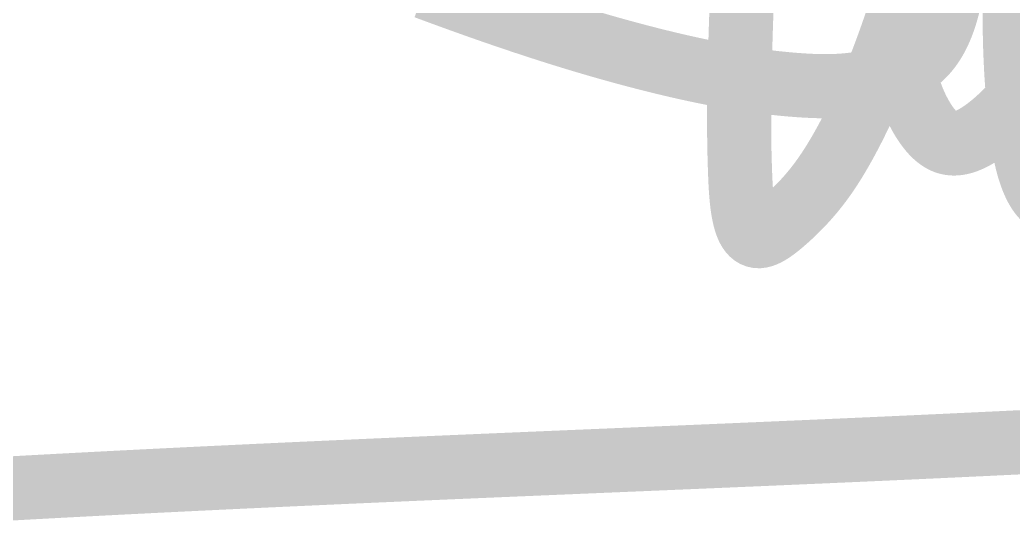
# Model space of a CAD drawing. Header units: millimetres. Extents: x 19378 to 228036, y -611253 to -527887.
# Drawn here: x 145554 to 146375, y -581751 to -581337 of the extents above; entities that cross this region are included whole.
import ezdxf
from ezdxf.enums import TextEntityAlignment as Align

# ---------------------------------------------------------------- set-up
doc = ezdxf.new("R2010")
doc.units = ezdxf.units.MM
doc.header["$MEASUREMENT"] = 0
for name, color, linetype, lineweight in [('ISO', 153, 'Continuous', 13), ('LC ISO', 153, 'Continuous', 13), ('LC Net thay', 7, 'Continuous', 25), ('LC Text1', 3, 'Continuous', 20)]:
    doc.layers.add(name, color=color, linetype=linetype, lineweight=lineweight)
doc.styles.add('Khungten', font='VHAVAN_1.TTF', dxfattribs={"width": 0.9, "height": 5000})
doc.styles.add('Title', font='VHBLACK_1.TTF', dxfattribs={"width": 0.8})

# ---------------------------------------------------------------- blocks, each defined once
blk = doc.blocks.new('Mr. Giang')
at = {"layer": 'LC ISO', "const_width": 50}
for points in [[(2754.015951317431, 260.2220483116772), (2755.733489889369, 259.5832915373539), (2757.451416144228, 258.9456539053343), (2759.169732776963, 258.3091463389115), (2760.888442482536, 257.673779761407), (2762.607547955889, 257.0395650960868), (2764.32705189199, 256.4065132662715), (2766.046956985787, 255.7746351952549), (2767.767265932239, 255.1439418063299), (2769.487981426302, 254.514444022804), (2771.209106162927, 253.8861527679711), (2772.930642837073, 253.2590789651239), (2774.652594143698, 252.6332335375698), (2776.37496277775, 252.0086274086027), (2778.097751434193, 251.3852715015296), (2779.820962807979, 250.7631767396439), (2781.544599594063, 250.1423540462386), (2783.268664487403, 249.5228143446212), (2784.993160182951, 248.9045685580857), (2786.718089375662, 248.2876276099248), (2788.443454760498, 247.6720024234455), (2790.169259032408, 247.0577039219567), (2791.145122311147, 246.7110068986969), (2793.622196821004, 245.8331342267454), (2795.349340935488, 245.222895157441), (2797.07694363993, 244.6140440760449), (2798.805011294302, 244.0065991387794), (2800.53355025857, 243.4005785018667), (2802.262566892709, 242.7960003215728), (2803.992067556687, 242.1928827541051), (2805.722058610476, 241.5912439557005), (2807.452546414045, 240.9911020826099), (2809.183537327362, 240.3924752910421), (2810.915037710401, 239.7953817372472), (2812.647053923124, 239.1998395774339), (2814.379592325511, 238.6058669678675), (2816.112659277528, 238.0134820647703), (2817.846261139146, 237.4227030243644), (2819.580404270337, 236.833548002901), (2821.315095031062, 236.246035156589), (2823.0503397813, 235.6601826416784), (2824.786144881022, 235.076008614406), (2826.522516690194, 234.4935312309946), (2828.25946156878, 233.9127686476671), (2829.996985876764, 233.3337390206874), (2831.735095974107, 232.7564605062651), (2833.473798220781, 232.1809512606361), (2835.213098976758, 231.6072294400516), (2836.953004602006, 231.0353132007193), (2838.693521456496, 230.4652206988766), (2840.434655900197, 229.8969700907743), (2842.176414293079, 229.3305795326203), (2843.918802995112, 228.7660671806806), (2845.661828366266, 228.2034511911482), (2847.405496766514, 227.6427497202888), (2849.149814555827, 227.0839809243243), (2850.89478809417, 226.5271629594926), (2852.640423741514, 225.972313982015), (2854.386727857832, 225.4194521481433), (2856.133706803093, 224.8685956140846), (2857.881366937267, 224.3197625360908), (2859.629714620322, 223.7729710703839), (2861.37875621223, 223.2282393732156), (2863.128498072962, 222.6855856007929), (2864.878946562488, 222.1450279093821), (2866.630108040775, 221.6065844551767), (2868.381988867795, 221.070273394442), (2870.134595403523, 220.5361128834001), (2871.887934007919, 220.004121078274), (2873.642011040964, 219.474316135314), (2875.396832862619, 218.9467162107434), (2877.15240583286, 218.421339460798), (2878.908736311656, 217.8982040417152), (2880.665830658972, 217.3773281097177), (2882.423695234785, 216.8587298210412), (2884.182336399062, 216.3424273319228), (2885.941760511775, 215.8284387985995), (2887.70197393289, 215.316782377294), (2889.462983022382, 214.8074762242564), (2891.224794140217, 214.3005384956955), (2892.987413646368, 213.7959873478622), (2894.750847900802, 213.293840936979), (2896.515103263492, 212.7941174192819), (2898.28018609441, 212.296834951023), (2900.046102753519, 211.8020116884099), (2901.812859600797, 211.309665787679), (2903.580462996208, 210.8198154050678), (2905.348919299727, 210.3324786968265), (2907.118234871319, 209.847673819164), (2908.888416070961, 209.3654189283159), (2910.659469258614, 208.8857321805349), (2912.431400794257, 208.4086317320274), (2914.204217037854, 207.9341357390454), (2915.977924349376, 207.4622623578115), (2917.752529088799, 206.9930297445757), (2919.528037616085, 206.5264560555468), (2921.304456291205, 206.0625594469764), (2923.081791474138, 205.6013580750854), (2924.860049524845, 205.1428700961264), (2926.639236803299, 204.6871136663064), (2928.419359669471, 204.2341069418769), (2930.20042448333, 203.7838680790602), (2931.306760779757, 203.5057164750386), (2933.765398115911, 202.8917898453047), (2935.549296845576, 202.4500597512729), (2937.334123353994, 202.0112968497681), (2939.11986735249, 201.5755725548936), (2940.906518552394, 201.1429582807941), (2942.694066665035, 200.713525441572), (2944.482501401747, 200.2873454513869), (2946.271812473847, 199.8644897243274), (2948.061989592668, 199.4450296745389), (2949.853022469548, 199.0290367161516), (2951.644900815802, 198.6165822632686), (2953.437614342768, 198.2077377300498), (2955.231152761768, 197.8025745305975), (2957.025505784136, 197.4011640790423), (2958.820663121198, 197.0035777895156), (2960.616614484289, 196.6098870761481), (2962.413349584726, 196.2201633530426), (2964.210858133843, 195.8344780343451), (2966.009129842973, 195.4529025341856), (2967.808154423445, 195.0755082666808), (2969.607921586578, 194.7023666459481), (2971.408421043709, 194.3335490861327), (2973.209642506163, 193.9691270013516), (2975.011575685268, 193.6091718057209), (2976.814210292358, 193.2537549133862), (2978.617536038757, 192.9029477384502), (2980.421542635794, 192.5568216950727), (2982.226219794802, 192.2154481973406), (2984.031557227102, 191.8788986594009), (2985.83754464403, 191.5472444953838), (2987.644171756911, 191.2205571194206), (2989.451428277073, 190.8989079456138), (2991.259303915844, 190.5823683880944), (2993.067788384558, 190.2710098610074), (2994.876871394543, 189.9649037784697), (2996.686542657123, 189.664121554598), (2998.496791883626, 189.3687346035241), (3000.307608785384, 189.0788143393783), (3002.118983073726, 188.7944321762921), (3003.930904459977, 188.5156595283674), (3005.743362655475, 188.2425678097639), (3007.556347371537, 187.9752284345849), (3009.369848319498, 187.713712816946), (3011.183855210686, 187.4580923710075), (3012.998357756427, 187.2084385108724), (3014.813345668056, 186.9648226506703), (3016.628808656893, 186.7273162045191), (3018.444736434271, 186.4959905865641), (3020.26111871152, 186.2709172109218), (3022.07794519997, 186.0521674917084), (3023.895205610944, 185.83981284307), (3025.712889655774, 185.6339246791237), (3027.53098704579, 185.434574413985), (3029.349487492319, 185.2418334618003), (3031.168380706687, 185.0557732366721), (3032.98765640023, 184.8764651527444), (3034.807304284266, 184.7039806241358), (3036.627314070133, 184.5383910649762), (3038.44767546916, 184.3797678893968), (3040.268378192668, 184.2281825115002), (3042.089411951991, 184.0837063454464), (3044.588596914215, 183.8971688425247), (3045.732433301621, 183.8163929356329), (3047.554429290421, 183.6940939254102), (3049.376789270782, 183.5802010970943), (3051.199548479585, 183.4754071081043), (3053.022742153717, 183.3804046159023), (3054.846405530058, 183.2958862778769), (3056.67057384549, 183.2225447514916), (3058.495282336899, 183.1610726941789), (3060.320566241163, 183.1121627633428), (3062.14646079517, 183.0765076164453), (3063.973001235798, 183.0547999109058), (3065.800222799931, 183.0477323041568), (3067.628160724448, 183.0559974536324), (3069.456850246239, 183.0802880167497), (3071.286326602181, 183.1212966509721), (3073.116625029161, 183.1797160137029), (3074.947780764054, 183.256238762376), (3076.779829043751, 183.3515575544385), (3078.612805105127, 183.4663650473096), (3080.446744185074, 183.6013538984361), (3082.281681520461, 183.7572167652232), (3084.117652348184, 183.934646305132), (3085.954691905118, 184.134335175582), (3087.792835428149, 184.3569760340058), (3089.632118154157, 184.6032615378224), (3091.472575320027, 184.8738843444933), (3093.314242162641, 185.1695371114234), (3095.157153918878, 185.4909124960454), (3097.031018958248, 185.8445167700416), (3098.846585024654, 186.2135712399626), (3100.691513255052, 186.6160508314642), (3102.53447700075, 187.0466424143559), (3104.373822744522, 187.5058464725691), (3106.207896969133, 187.9941634900216), (3108.035046157349, 188.5120939506604), (3109.853616791946, 189.0601383384017), (3111.661955355687, 189.6387971371934), (3113.458408331339, 190.2485708309374), (3115.241322201673, 190.889959903581), (3117.009043449459, 191.5634648390406), (3118.759918557462, 192.269586121249), (3120.492294008452, 193.0088242341527), (3122.204516285195, 193.7816796616543), (3123.894931870462, 194.5886528876859), (3125.561887247023, 195.4302443961937), (3127.203728897643, 196.3069546710956), (3128.818803305096, 197.2192841963227), (3130.40545695214, 198.1677334558083), (3131.962036321554, 199.152802933469), (3133.486887896099, 200.1749931132368), (3134.978358158544, 201.2348044790444), (3136.434793591666, 202.3327375148373), (3137.854540678222, 203.469292704504), (3139.235945900989, 204.6449705320058), (3140.577355742731, 205.8602714812752), (3141.877116686219, 207.1156960362138), (3143.633900944444, 208.9528754643453), (3144.345171737897, 209.7488406103533), (3145.511800069261, 211.126211097155), (3146.634497895559, 212.542142181546), (3147.714333812212, 213.9948944712563), (3148.752376414664, 215.4827285740438), (3149.749694298338, 217.0039050976534), (3150.707356058672, 218.5566846498281), (3151.626430291097, 220.1393278383118), (3152.507985591041, 221.7500952708494), (3153.353090553936, 223.3872475551847), (3154.162813775221, 225.0490452990605), (3154.938223850321, 226.733749110237), (3155.680389374665, 228.4396195964431), (3156.390378943694, 230.1649173654219), (3157.069261152834, 231.9079030249331), (3157.718104597517, 233.6668371827201), (3158.337977873176, 235.4399804465124), (3158.929949575247, 237.2255934240681), (3159.495088299152, 239.0219367231321), (3160.034462640328, 240.8272709514337), (3160.549141194208, 242.6398567167457), (3161.040192556226, 244.4579546267971), (3161.705218974949, 247.0710801134414), (3161.955664827193, 248.1037803495312), (3162.381776972686, 249.9290079311234), (3162.787331556108, 251.7554336644243), (3163.17262790121, 253.5830061628532), (3163.537965331753, 255.4116740398137), (3163.883643171512, 257.2413859087661), (3164.209960744232, 259.0720903830869), (3164.517217373679, 260.9037360762379)], [(3001.125640162906, 260.5829773143269), (3001.036129433272, 258.6927599832832), (3000.948505387712, 256.8042109397903), (3000.862748886611, 254.9174682254316), (3000.778840790359, 253.0326698817899), (3000.69676195935, 251.1499539504767), (3000.616493253974, 249.2694584730738), (3000.538015534619, 247.39132149115), (3000.46130966167, 245.515681046303), (3000.386356495529, 243.6426751801284), (3000.313136896572, 241.7724419341959), (3000.241631725205, 239.9051193501153), (3000.171821841805, 238.040845469471), (3000.103688106768, 236.1797583338297), (3000.037211380481, 234.3219959848038), (2999.972372523338, 232.4676964639756), (2999.909152395727, 230.6169978129129), (2999.847531858039, 228.7700380732423), (2999.787491770659, 226.926955286503), (2999.729012993985, 225.0878874943354), (2999.672076388401, 223.2529727382782), (2999.616662814302, 221.4223490599579), (2999.562753132075, 219.5961545009423), (2999.510328202107, 217.7745271028148), (2999.459368884796, 215.9576049071858), (2999.409856040528, 214.1455259556238), (2999.361770529688, 212.3384282897122), (2999.315093212678, 210.5364499510613), (2999.269804949878, 208.7397289812549), (2999.225886601681, 206.9484034218603), (2999.183319028474, 205.162611314475), (2999.142083090654, 203.3824907006958), (2999.102159648609, 201.6081796221051), (2999.063529562722, 199.8398161202868), (2999.026173693393, 198.0775382368362), (2998.990072901006, 196.3214840133371), (2998.955208045954, 194.5717914913711), (2998.921559988624, 192.8285987125365), (2998.88910958941, 191.0920437184149), (2998.857837708699, 189.3622645506039), (2998.827725206885, 187.6393992506858), (2998.798752944348, 185.9235858602296), (2998.77090178149, 184.2149624208605), (2998.744152578697, 182.5136669741316), (2998.718486196359, 180.8198375616553), (2998.693883494863, 179.1336122249998), (2998.6703253346, 177.4551290057768), (2998.647792575969, 175.7845259455531), (2998.625698913174, 174.0771856433465), (2998.605752194013, 172.4672030548194), (2998.586367826213, 170.8187984106281), (2998.568259850201, 169.1748499254813), (2998.551575140767, 167.533480364847), (2998.536460572693, 165.892812494239), (2998.523063020775, 164.2509690791389), (2998.5115293598, 162.6060728850449), (2998.502006464559, 160.9562466774688), (2998.49464120984, 159.2996132218792), (2998.489580470432, 157.634295283803), (2998.486971121124, 155.958415628709), (2998.486960036706, 154.2700970220939), (2998.48969409197, 152.5674622294703), (2998.495320161701, 150.8486340163214), (2998.503985120688, 149.1117351481304), (2998.515835843729, 147.3548883904227), (2998.531019205603, 145.5762165086832), (2998.549682081105, 143.7738422683935), (2998.57197134502, 141.9458884350525), (2998.598033872144, 140.0904777741559), (2998.628016537262, 138.2057330512176), (2998.662066215161, 136.2897770317056), (2998.70032978063, 134.3407324811323), (2998.74295410847, 132.356722164994), (2998.790086073457, 130.3358688487752), (2998.841872550386, 128.2762952979728), (2998.898460414048, 126.1761242780989), (2998.959996539224, 124.0334785546227), (2999.026627800713, 121.8464808930557), (2999.098501073304, 119.6132540588949), (2999.175370165874, 117.3432515377558), (2999.258960944843, 115.0024506292877), (2999.350216655246, 112.6320916374067), (2999.452040984725, 110.2298850293512), (2999.566944554955, 107.8048719922505), (2999.697437987638, 105.3660937132738), (2999.846031904453, 102.9225913795641), (3000.015236927085, 100.4834061782496), (3000.207563677229, 98.05757929650017), (3000.425522776559, 95.6541519214451), (3000.671624846775, 93.28216524025441), (3000.948380509552, 90.9506604400417), (3001.258300386586, 88.66867870797805), (3001.603895099563, 86.44526123121983), (3001.987675270163, 84.28944919688072), (3002.41215152008, 82.2102837921318), (3002.879834470999, 80.2168062041292), (3003.393234744603, 78.3180576199866), (3003.954862962582, 76.52307922687535), (3004.567229746623, 74.84091221195214), (3005.232845718411, 73.28059776232931), (3005.954221499636, 71.85117706519321), (3006.733867711981, 70.56169130765693), (3007.574294977137, 69.42118167689136), (3008.478013916788, 68.43868936003915), (3009.447535152619, 67.62325554422773), (3010.48536930632, 66.98392141662822), (3011.594026999575, 66.52972816438299), (3012.776018854074, 66.26971697463412), (3014.124088931643, 66.21676355107806), (3015.368528659383, 66.3649057121479), (3016.773542986369, 66.71393641223037), (3018.240100071042, 67.24300385333476), (3019.759400880655, 67.93508929926696), (3021.32264638245, 68.77317401384937), (3022.921037543681, 69.74023926088827), (3024.545775331598, 70.81926630423422), (3026.188060713451, 71.99323640767926), (3027.839094656483, 73.24513083504525), (3029.490078127945, 74.55793085015404), (3031.13221209509, 75.91461771681148), (3032.756697525171, 77.29817269886775), (3033.861142015156, 78.25822768494325), (3035.921103012688, 80.08431013882208), (3037.455862643428, 81.47545365655483), (3038.959786678754, 82.86537966646571), (3040.433599783209, 84.2543734868785), (3041.878026621349, 85.64272043615867), (3043.293791857725, 87.03070583265861), (3044.681620156881, 88.4186149947015), (3046.042236183368, 89.80673324065413), (3047.376364601741, 91.19534588886768), (3048.684730076546, 92.58473825766569), (3049.968057272335, 93.97519566542886), (3051.227070853663, 95.36700343049404), (3052.46249548507, 96.76044687120054), (3053.675055831114, 98.15581130589817), (3054.86547655634, 99.55338205294072), (3056.034482325302, 100.9534444306644), (3057.182797802549, 102.356283757436), (3058.31114765263, 103.7621853515935), (3059.420256540097, 105.1714345314882), (3060.5108491295, 106.584316615458), (3061.583650085387, 108.0011169218695), (3062.639384072312, 109.4221207690595), (3063.678775754818, 110.8476134753666), (3064.70254979746, 112.2778803591418), (3065.711430864791, 113.7132067387519), (3066.706143621359, 115.1538779325338), (3067.687412731711, 116.6001792588261), (3068.655962860401, 118.0523960359943), (3069.612518671976, 119.5108135823766), (3070.557804830988, 120.9757172163248), (3071.492546001988, 122.4473922561757), (3072.417466849523, 123.9261240202821), (3073.333292038149, 125.41219782701), (3074.240746232407, 126.9058989946829), (3075.140554096859, 128.4075128416664), (3076.033440296041, 129.9173246862846), (3076.920129494514, 131.4356198469177), (3077.571569137152, 132.5627946700774), (3078.677576174704, 134.4986545517), (3079.548882323229, 136.0434122415332), (3080.41527157836, 137.5968016571199), (3081.276752844443, 139.1586690498412), (3082.133335025821, 140.7288606710341), (3082.985027026837, 142.3072227720506), (3083.831837751833, 143.893601604243), (3084.673776105161, 145.4878434189765), (3085.510850991153, 147.0897944675899), (3086.343071314159, 148.6993010014493), (3087.170445978525, 150.3162092718908), (3087.992983888592, 151.9403655302969), (3088.810693948704, 153.5716160279896), (3089.623585063207, 155.2098070163347), (3090.431666136439, 156.8547847466859), (3091.234946072751, 158.5063954703933), (3092.033433776485, 160.1644854388238), (3092.827138151983, 161.8289009033149), (3093.616068103591, 163.4994881152184), (3094.400232535648, 165.1760933258866), (3095.179640352503, 166.858562786685), (3095.954300458498, 168.5467427489662), (3096.724221757977, 170.2404794640673), (3097.489413155283, 171.9396191833548), (3098.249883554764, 173.6440081581798), (3099.005641860761, 175.3534926398951), (3099.756696977613, 177.0679188798528), (3100.503057809673, 178.7871331294032), (3101.244733261278, 180.5109816399145), (3101.981732236774, 182.2393106627083), (3102.714063640503, 183.9719664491668), (3103.441736376816, 185.7087952506399), (3104.164759350052, 187.4496433184661), (3104.88314146455, 189.1943569039979), (3105.596891624661, 190.9427822586154), (3106.306018734726, 192.6947656336412), (3107.010531699091, 194.4501532804417), (3107.710439422097, 196.2087914503695), (3108.405750808087, 197.9705263947762), (3109.096474761411, 199.735204365013), (3109.782620186403, 201.502671612433), (3110.46419598742, 203.272774388401), (3111.141211068792, 205.0453589442563), (3111.81367433487, 206.8202715313488), (3112.48159469, 208.5973584010462), (3113.144981038522, 210.3764658046995), (3113.803842284783, 212.1574399936464), (3114.458187333121, 213.9401272192541), (3115.108025087889, 215.7243737328725), (3115.753364453423, 217.51002578587), (3116.394214334069, 219.2969296295684), (3117.030583634171, 221.0849315153343), (3117.66248125807, 222.87387769452), (3118.28991611012, 224.6636144184909), (3118.912897094651, 226.4539879385854), (3119.53143311602, 228.2448445061687), (3120.14553307856, 230.0360303725795), (3120.755205886623, 231.8273917891829), (3121.360460444552, 233.6187750073312), (3121.961305656683, 235.4100262783623), (3122.557750427363, 237.2009918536428), (3123.149803660944, 238.9915179845379), (3123.73747426176, 240.781450922371), (3124.320771134164, 242.5706369185225), (3124.89970318249, 244.3589222243309), (3125.474279311089, 246.1461530911471), (3126.0445084243, 247.9321757703234), (3126.610399426469, 249.7168365132263), (3127.171961221944, 251.4999815712068), (3127.729202715062, 253.2814571956034), (3128.282132810169, 255.0611096377819), (3128.830760411613, 256.8387851490941), (3129.375094423731, 258.6143299808776), (3129.915143750871, 260.3875903845134)], [(3126.276357344531, 260.5072607012749), (3126.182772777215, 258.6439002892458), (3126.089715075746, 256.7822921958865), (3125.997174246144, 254.9224919305277), (3125.919289817997, 253.350733899392), (3125.813810903135, 251.2085197056787), (3125.723903429433, 249.3543812558174), (3125.636218983203, 247.5021279258863), (3125.55155817996, 245.6517480297951), (3125.470721635232, 243.8032298815111), (3125.394509964534, 241.9565617949876), (3125.323723783403, 240.1117320841756), (3125.259163707349, 238.2687290630147), (3125.201630351898, 236.4275410454725), (3125.151924332576, 234.5881563454862), (3125.110846264904, 232.7505632770236), (3125.079196764402, 230.9147501540083), (3125.057776446593, 229.0807052904078), (3125.047385927005, 227.2484170001747), (3125.048825821151, 225.417873597248), (3125.062896744565, 223.5890633955936), (3125.090399312759, 221.7619747091508), (3125.132134141266, 219.9365958518862), (3125.1889018456, 218.1129151377242), (3125.261503041284, 216.2909208806321), (3125.350738343845, 214.4706013945624), (3125.457408368809, 212.6519449934671), (3125.582313731687, 210.8349399912863), (3125.726255048013, 209.0195747019854), (3125.890032933298, 207.2058374394895), (3126.074448003078, 205.3937165177795), (3126.280300872869, 203.5832002507937), (3126.508392158191, 201.7742769524712), (3126.75952247457, 199.9669349367788), (3127.034492437529, 198.1611625176689), (3127.334102662591, 196.35694800908), (3127.659153765275, 194.5542797249654), (3128.010446361105, 192.7531459792773), (3128.388781065607, 190.9535350859831), (3128.794958494299, 189.1554353590066), (3129.229779262707, 187.3588351123003), (3129.694043986352, 185.5637226598465), (3130.188553280753, 183.7700863155546), (3130.714107761443, 181.9779143934052), (3131.271508043935, 180.1871952073379), (3131.861554743756, 178.3979170713046), (3132.485048476427, 176.6100682992584), (3133.142789857474, 174.8236372051521), (3133.835579502413, 173.038612102924), (3134.564218026771, 171.2549813065268), (3135.32950604607, 169.4727331299277), (3136.132244175833, 167.6918558870651), (3136.973233031584, 165.9123378918915), (3137.85327322884, 164.1341674583604), (3138.616791214766, 162.6538695105306), (3139.733342879636, 160.5840326279399), (3140.733356593007, 158.8217762484745), (3141.772619494342, 157.0789033121842), (3142.85054562993, 155.3637468983374), (3143.96654904606, 153.6846400862032), (3145.120043789027, 152.0499159550934), (3146.31044390513, 150.4679075842756), (3147.537163440653, 148.9469480530341), (3148.799616441892, 147.495370440651), (3150.097216955144, 146.1215078264092), (3151.429379026692, 144.8336932895779), (3152.795516702835, 143.6402599094543), (3154.195044029868, 142.5495407653205), (3155.627375054079, 141.5698689364605), (3157.091923821763, 140.7095775021425), (3158.58810437921, 139.9769995416642), (3160.115330772715, 139.3804681343082), (3160.976446269652, 139.1110692590831), (3163.259562057634, 138.6216520508789), (3164.872506631831, 138.4554764384016), (3166.509215507312, 138.4235374605408), (3168.167083041625, 138.5197938743001), (3169.843503592325, 138.7382044367411), (3171.535871516961, 139.072727904882), (3173.241581173087, 139.5173230357699), (3174.958026918259, 140.0659485864512), (3176.682603110019, 140.7125633139594), (3178.41270410593, 141.4511259753263), (3180.145724263531, 142.2755953275858), (3181.879057940386, 143.1799301277835), (3183.610099494045, 144.1580891329664), (3185.336243282054, 145.2040311001541), (3187.054883661966, 146.311714786378), (3188.763414991338, 147.4750989487002), (3190.459231627715, 148.6881423441388), (3192.139727928658, 149.9448037297546), (3193.80229825171, 151.2390418625521), (3195.444336954431, 152.564815499592), (3197.063238394365, 153.916083397908), (3198.656396929068, 155.2868043145465), (3199.801300660452, 156.2959318283937), (3201.756103124495, 158.0644643164415), (3203.261298455462, 159.4668283830824), (3204.737243180439, 160.8779331410843), (3206.184377553877, 162.2976630373414), (3207.603141830254, 163.7259025188187), (3208.993976264022, 165.1625360324098), (3210.357321109646, 166.6074480250522), (3211.693616621594, 168.0605229436965), (3213.00330305432, 169.521645235237), (3214.286820662294, 170.9906993466244), (3215.544609699978, 172.4675697247663), (3216.777110421833, 173.9521408166001), (3217.984763082326, 175.4442970690619), (3219.168007935911, 176.9439229290614), (3220.327285237061, 178.4509028435481), (3221.463035240236, 179.9651212594303), (3222.575698199893, 181.486462623646), (3223.665714370503, 183.0148113831012), (3224.733524006524, 184.5500519847637), (3225.77956736242, 186.0920688755257), (3226.804284692656, 187.6407465023241), (3227.808116251689, 189.1959693120817), (3228.791502293988, 190.7576217517502), (3229.754883074014, 192.3255882682223), (3230.698698846231, 193.8997533084493), (3231.623389865101, 195.4800013193542), (3232.529396385086, 197.0662167478587), (3233.417158660654, 198.6582840408999), (3234.287116946256, 200.2560876453865), (3235.139711496368, 201.8595120082685), (3235.975382565443, 203.4684415764553), (3236.794570407953, 205.0827607968969), (3237.597715278357, 206.7023541164868)], [(3213.71068030504, 260.9415404853225), (3213.667530716639, 259.1017121050422), (3213.627978118309, 257.2629303764896), (3213.592050009078, 255.4251993972256), (3213.559773887975, 253.5885232648538), (3213.531177254034, 251.752906076963), (3213.506287606278, 249.9183519311432), (3213.48513244374, 248.0848649249834), (3213.467739265448, 246.2524491560583), (3213.454135570437, 244.4211087219713), (3213.444348857729, 242.5908477203127), (3213.43840662636, 240.7616702486558), (3213.436336375355, 238.9335804046059), (3213.438165603744, 237.1065822857369), (3213.443921810555, 235.2806799896386), (3213.453632494824, 233.4558776138993), (3213.467325155579, 231.6321792561232), (3213.485027291843, 229.8095890138858), (3213.506766402651, 227.9881109847758), (3213.532569987032, 226.1677492663675), (3213.562465544015, 224.3485079562799), (3213.596480572626, 222.5303911520734), (3213.634642571901, 220.7134029513657), (3213.676979040869, 218.8975474517167), (3213.723517478553, 217.0828287507314), (3213.774285383987, 215.2692509459839), (3213.8293102562, 213.4568181350779), (3213.888619594221, 211.6455344155883), (3213.952240897086, 209.8354038851182), (3214.020201663813, 208.0264306412436), (3214.092529393441, 206.2186187815531), (3214.16925158499, 204.4119724036362), (3214.2503957375, 202.6064956050961), (3214.335989349997, 200.8021924835082), (3214.426059921509, 198.9990671364468), (3214.520634951064, 197.1971236615307), (3214.619741937696, 195.3963661563194), (3214.723408380433, 193.596798718432), (3214.831661778299, 191.7984254454289), (3214.944529630335, 190.0012504349124), (3215.062039435558, 188.205277784459), (3215.184218693004, 186.4105115916717), (3215.311094901705, 184.6169559541249), (3215.442695560687, 182.824614969423), (3215.579048168976, 181.033492735141), (3215.720180225611, 179.2435933488812), (3215.866119229612, 177.4549209082205), (3216.016892680014, 175.6674795107317), (3216.172528075845, 173.8812732540346), (3216.333052916137, 172.0963062357026), (3216.498494699917, 170.312582553326), (3216.668880926212, 168.530106304494), (3216.84423909406, 166.7488815867947), (3217.024596702481, 164.968912497819), (3217.209981250508, 163.190203135141), (3217.400420237174, 161.412757596364), (3217.595941161502, 159.6365799790636), (3217.796571522524, 157.8616743808436), (3218.002338819276, 156.0880448992919), (3218.213270550778, 154.3156956319702), (3218.429394216065, 152.5446306764962), (3218.650737314169, 150.7748541304587), (3218.877327344111, 149.0063700914194), (3219.10919180493, 147.2391826569948), (3219.346358195647, 145.4732959247612), (3219.6542646384, 143.2395133732446), (3219.83686520001, 141.9453791013565), (3220.09203294691, 140.182665341339), (3220.356781365509, 138.4196411427322), (3220.633542108813, 136.6553719909598), (3220.924746829819, 134.8889233714179), (3221.232827181547, 133.1193607695429), (3221.560214816986, 131.3457496707321), (3221.909341389158, 129.5671555604217), (3222.282638551057, 127.7826439240081), (3222.682537955695, 125.9912802469146), (3223.111471256076, 124.1921300145504), (3223.571870105207, 122.3842587123395), (3224.066166156087, 120.5667318256776), (3224.59679106173, 118.7386148400021), (3225.166176475138, 116.8989732407231), (3225.648995261488, 115.4249786183468), (3226.430883480685, 113.1850612820309), (3227.130770688886, 111.3241593229726), (3227.878599352332, 109.4759248425789), (3228.676553497641, 107.6520982236334), (3229.526817151444, 105.8644198489179), (3230.431574340367, 104.1246301012), (3231.39300909103, 102.444469363263), (3232.413305430056, 100.8356780178747), (3233.494647384078, 99.3099964478319), (3234.639218979716, 97.8791650358879), (3235.849204243594, 96.55492416482554), (3237.126787202345, 95.3490142174409), (3238.474151882581, 94.27317557648865)], [(2408.172777256917, -131.6695409833483), (2418.980308637845, -131.0641067516408), (2429.78804237903, -130.4636430436367), (2440.596095729972, -129.8683028796804), (2451.404585940174, -129.2782392801164), (2462.213630259128, -128.6936052652891), (2473.023345936337, -128.1145538555575), (2487.000588800001, -127.3744127999962), (2494.645252401013, -126.9737926353264), (2505.45758156513, -126.4121679814416), (2516.270820387832, -125.8562078829564), (2527.084950977231, -125.3057548124489), (2537.899955441444, -124.7606512424682), (2548.715815888576, -124.220739645607), (2559.532514426748, -123.6858624943998), (2570.350033164068, -123.1558622614248), (2581.16835420865, -122.6305814192456), (2591.98745966861, -122.1098624404549), (2602.807331652053, -121.5935477975727), (2613.627952267099, -121.0814799632062), (2624.449303621856, -120.57350140989), (2635.271367824444, -120.0694546102168), (2646.094126982967, -119.5691820367356), (2656.917563205541, -119.0725261620246), (2667.74165860028, -118.5793294586329), (2678.566395275298, -118.0894343991531), (2689.391755338707, -117.6026834561198), (2700.217720898618, -117.1189191021258), (2711.044274063144, -116.63798380972), (2721.871396940398, -116.1597200514661), (2732.699071638493, -115.6839702999569), (2743.527280265545, -115.2105770277267), (2754.356004929661, -114.7393827073538), (2765.185227738959, -114.2702298114164), (2776.01493080155, -113.8029608124634), (2786.845096225545, -113.3374181830732), (2797.675706119058, -112.8734443958092), (2808.506742590202, -112.4108819232351), (2819.338187747089, -111.9495732379146), (2830.170023697836, -111.4893608124112), (2841.002232550549, -111.0300871193031), (2851.834796413346, -110.5715946311393), (2862.667697394336, -110.1137258204981), (2873.500917601636, -109.6563231599575), (2884.334439143357, -109.1992291220668), (2895.16824412761, -108.7422861793893), (2906.00231466251, -108.2853368044889), (2916.836632856168, -107.8282234699582), (2927.671180816698, -107.3707886483317), (2938.505940652216, -106.9128748121875), (2949.340894470828, -106.4543244341039), (2960.176024380649, -105.9949799866299), (2971.011312489794, -105.5346839423437), (2981.846740906378, -105.0732787738089), (2992.682291738507, -104.6106069535745), (3003.5179470943, -104.1465109542332), (3014.353689081869, -103.6808332483342), (3025.189499809319, -103.2134163084556), (3036.025361384774, -102.7441026071465), (3046.861255916341, -102.272734616985), (3057.697165512134, -101.7991548105347), (3068.533072280265, -101.3232056603738), (3079.368958328843, -100.8447296390514), (3090.204805765989, -100.363569219131), (3101.040596699811, -99.87956687319092), (3111.876313238423, -99.39256507379469), (3122.711937489938, -98.90240629350592), (3133.547451562466, -98.40893300490279), (3144.382837564124, -97.91198768053437), (3155.218077603022, -97.41141279296426), (3166.053153787274, -96.90705081477063), (3176.888048224992, -96.39874421853165), (3187.722743024286, -95.88633547678182), (3198.557220293274, -95.36966706211388), (3209.391462140069, -94.84858144707687), (3220.22545067278, -94.32292110424896), (3231.059167999523, -93.79252850617922), (3241.892596228408, -93.25724612546037)]]:
    blk.add_lwpolyline(points, dxfattribs=at)
blk = doc.blocks.new('lcdi fix')
at = {"layer": 'ISO', "xscale": 0.5, "yscale": 0.5, "zscale": 0.5}
blk.add_blockref('Mr. Giang', (37323.95851326306, -842.8215605093428), dxfattribs=at)
at = {"color": 7, "style": 'Khungten', "width": 0.8}
for tag, p in [('REVISION', (39498.75262445212, -10746.30395446718)), ('NGAYHT', (39546.07413610817, -11609.37091637403))]:
    blk.add_attdef(tag, text='', height=199.998925739526, dxfattribs=at).set_placement(p, align=Align.CENTER)
at = {"layer": 'LC Text1', "style": 'Title', "width": 1.485915225563207}
for tag, p, p2 in [('TENBANVE1', (36912.6576448679, -8885.760238945484), (40339.14494544267, -8885.760238945484)), ('TENBANVE2', (36912.6576448679, -9562.4655643329), (40339.14494544267, -9562.4655643329))]:
    blk.add_attdef(tag, text='', height=249.9999935159642, dxfattribs=at).set_placement(p, p2, align=Align.FIT)
at = {"layer": 'LC Text1', "style": 'Title', "width": 0.7}
blk.add_attdef('SOBANVE', text='', height=249.9999935159642, dxfattribs=at).set_placement((39561.98223525287, -13896.18071823567), align=Align.CENTER)

msp = doc.modelspace()

# ---------------------------------------------------------------- block references
at = {"layer": 'LC Net thay', "xscale": 2.118034286391425, "yscale": 2.118034286391425, "zscale": 2.118034286391425}
msp.add_blockref('lcdi fix', (63919.66606018989, -579800.0030406346, 0.0007749805088951), dxfattribs=at)

doc.saveas('drawing.dxf')
